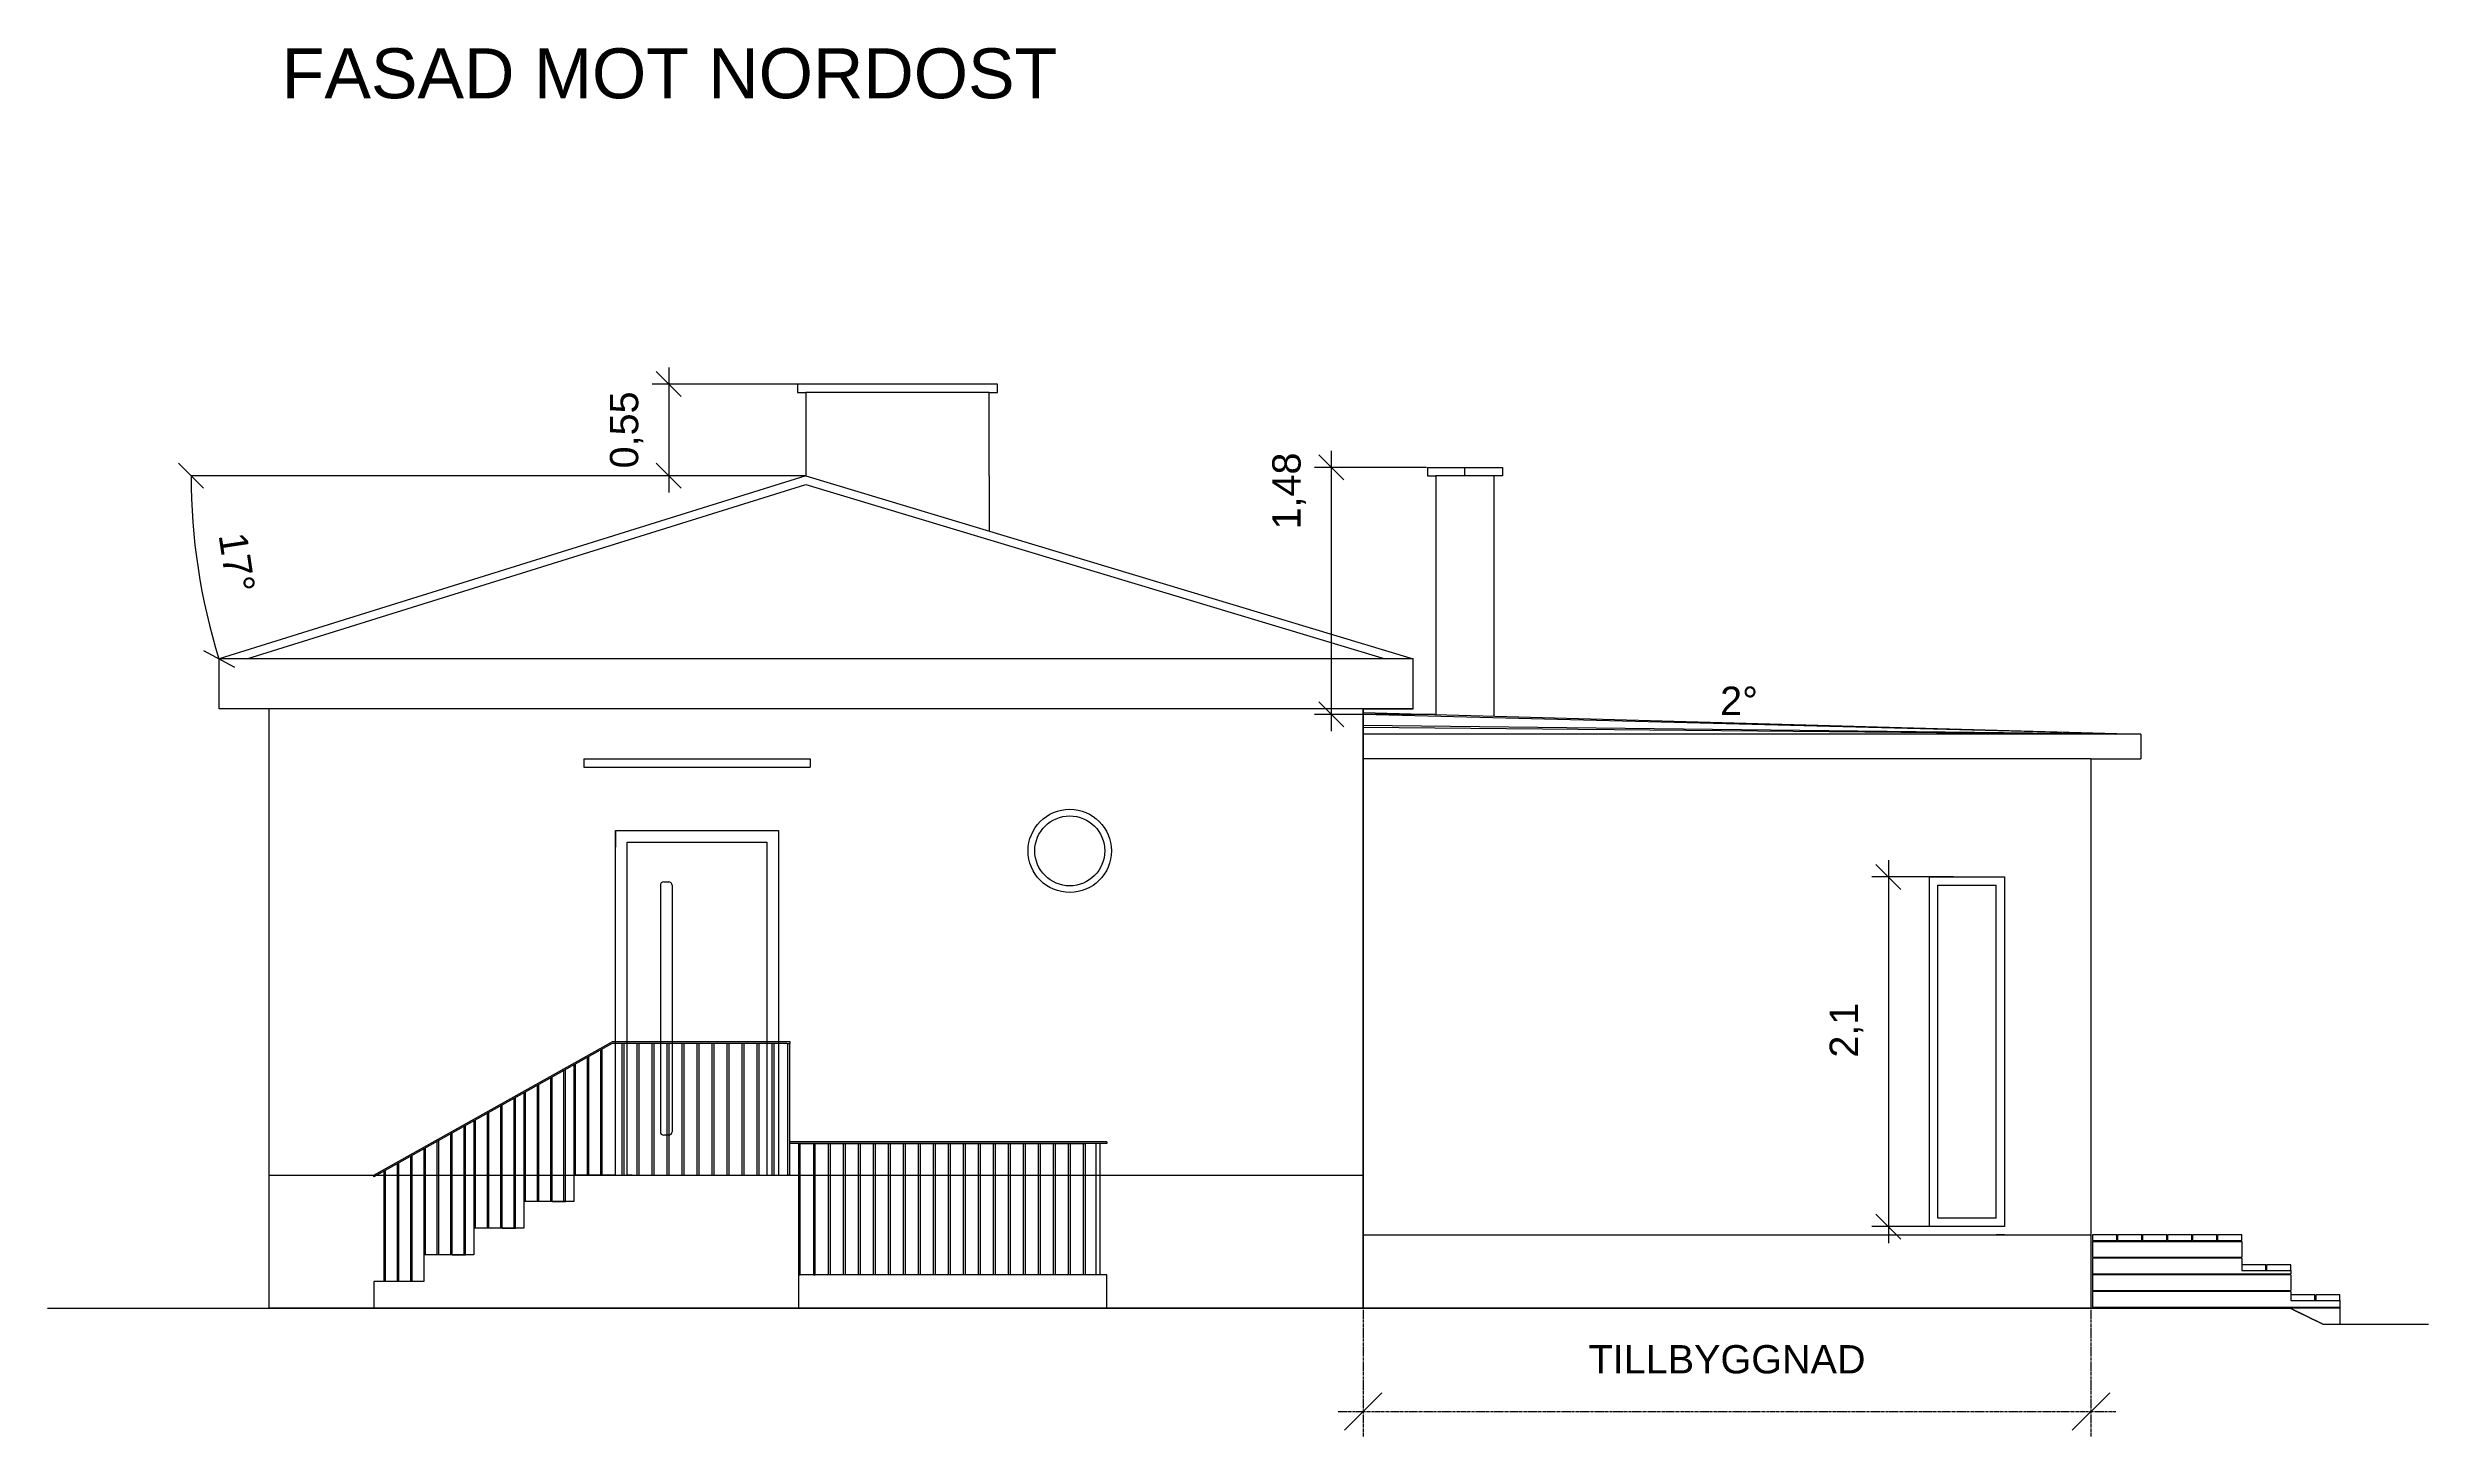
# Model space of a CAD drawing. Header units: millimetres. Extents: x -50011 to 90899, y -58634 to 500399.
# Drawn here: x -48394 to -34099, y 17910 to 26251 of the extents above; entities that cross this region are included whole.
import ezdxf

# ---------------------------------------------------------------- set-up
doc = ezdxf.new("R2010")
doc.units = ezdxf.units.MM
for name, pattern in [('ACAD_ISO02W100', [15, 12, -3]), ('ACAD_ISO04W100', [30, 24, -3, 0, -3]), ('CENTER2', [28.575, 19.05, -3.175, 3.175, -3.175])]:
    doc.linetypes.add(name, pattern=pattern)
doc.layers.get('0').update_dxf_attribs({"color": 1})
for name, color, linetype in [('Angivelser', 7, 'Continuous'), ('Fönster', 1, 'Continuous'), ('Förtydligande', 8, 'CENTER2'), ('Grundritningar', 1, 'Continuous'), ('Mått', 4, 'Continuous'), ('Rörelsefogar', 1, 'CENTER2')]:
    doc.layers.add(name, color=color, linetype=linetype)
doc.styles.get("Standard").update_dxf_attribs({"font": 'Arial.ttf', "height": 170})
doc.dimstyles.new('Egen dimension', dxfattribs={"dimscale": 10, "dimtxt": 2.5, "dimasz": 15, "dimexe": 10, "dimexo": 0.625, "dimgap": 15, "dimtad": 1, "dimlfac": 0.001, "dimtxsty": 'Standard', "dimblk": 'OBLIQUE', "dimblk1": 'OBLIQUE', "dimblk2": 'OBLIQUE', "dimcen": 20, "dimdle": 10, "dimadec": 0, "dimazin": 0, "dimtfac": 1, "dimtmove": 0, "dimatfit": 3, "dimldrblk": 'OPEN90', "dimfxl": 1, "dimarcsym": 0})
doc.dimstyles.new('ISO-25', dxfattribs={"dimscale": 10, "dimtxt": 2.5, "dimasz": 15, "dimexe": 10, "dimexo": 0.625, "dimgap": 15, "dimtad": 1, "dimlfac": 0.001, "dimtxsty": 'Standard', "dimblk": 'OBLIQUE', "dimblk1": 'OBLIQUE', "dimblk2": 'OBLIQUE', "dimcen": 20, "dimdle": 10, "dimadec": 0, "dimazin": 0, "dimtfac": 1, "dimtmove": 0, "dimatfit": 3, "dimldrblk": 'OPEN90', "dimfxl": 1, "dimarcsym": 0})

# ---------------------------------------------------------------- blocks, each defined once
blk = doc.blocks.new('_Oblique')
at = {"color": 0, "linetype": 'ByBlock', "lineweight": -2}
blk.add_line((-0.5, -0.5), (0.5, 0.5), dxfattribs=at)
blk = doc.blocks.new('*D29')
at = {"layer": 'Defpoints', "color": 0, "ltscale": 10, "transparency": 16777216}
for p in [(-47533, 23680), (-43841, 23680), (-43841, 23680), (-47514, 23308), (-47365, 22580)]:
    blk.add_point(p, dxfattribs=at)
at = {"layer": 'Mått', "color": 0, "lineweight": -2, "ltscale": 10, "transparency": 16777216}
blk.add_arc((-43841, 23680), 3692, 180, 197.3318, dxfattribs=at)
at = {"layer": 'Mått', "color": 0, "lineweight": -2, "ltscale": 10, "transparency": 16777216, "xscale": 150, "yscale": 150, "zscale": 150}
for p, rotation in [((-47533, 23680), 89.99999999999994), ((-47365, 22580), 287.3317977329669)]:
    blk.add_blockref('_Oblique', p, dxfattribs=dict(at, rotation=rotation))
at = {"layer": 'Mått', "color": 0, "ltscale": 10, "transparency": 16777216, "insert": (-47257, 23159), "char_height": 170, "attachment_point": 5, "rotation": 278.6659}
blk.add_mtext('17°', dxfattribs=at)
blk = doc.blocks.new('_Open90')
at = {"color": 0, "linetype": 'ByBlock', "lineweight": -2}
for p, q in [((0, 0), (-1, 0)), ((-0.5, 0.5), (0, 0)), ((0, 0), (-0.5, -0.5))]:
    blk.add_line(p, q, dxfattribs=at)
blk = doc.blocks.new('*D36')
at = {"layer": 'Defpoints', "color": 0, "ltscale": 20, "transparency": 16777216}
for p in [(-40109, 23730), (-40687, 22246), (-40059, 22246)]:
    blk.add_point(p, dxfattribs=at)
at = {"layer": 'Mått', "color": 0, "lineweight": -2, "ltscale": 20, "transparency": 16777216}
for p, q in [((-40687, 23830), (-40687, 22146)), ((-40115, 23730), (-40787, 23730)), ((-40065, 22246), (-40787, 22246))]:
    blk.add_line(p, q, dxfattribs=at)
at = {"layer": 'Mått', "color": 0, "lineweight": -2, "ltscale": 20, "transparency": 16777216, "xscale": 150, "yscale": 150, "zscale": 150}
for p, rotation in [((-40687, 23730), 90), ((-40687, 22246), 270)]:
    blk.add_blockref('_Oblique', p, dxfattribs=dict(at, rotation=rotation))
at = {"layer": 'Mått', "color": 0, "ltscale": 20, "transparency": 16777216, "insert": (-40940, 23588), "char_height": 170, "attachment_point": 5, "rotation": 90}
blk.add_mtext('1,48', dxfattribs=at)
blk = doc.blocks.new('*D37')
at = {"layer": 'Defpoints', "color": 0, "transparency": 16777216}
for p in [(-43841, 24230), (-44665, 23680), (-43841, 23680)]:
    blk.add_point(p, dxfattribs=at)
at = {"layer": 'Mått', "color": 0, "lineweight": -2, "transparency": 16777216}
for p, q in [((-44665, 24330), (-44665, 23580)), ((-43847, 24230), (-44765, 24230)), ((-43847, 23680), (-44765, 23680))]:
    blk.add_line(p, q, dxfattribs=at)
at = {"layer": 'Mått', "color": 0, "lineweight": -2, "transparency": 16777216, "xscale": 150, "yscale": 150, "zscale": 150}
for p, rotation in [((-44665, 24230), 90), ((-44665, 23680), 270)]:
    blk.add_blockref('_Oblique', p, dxfattribs=dict(at, rotation=rotation))
at = {"layer": 'Mått', "color": 0, "transparency": 16777216, "insert": (-44917, 23955), "char_height": 170, "attachment_point": 5, "rotation": 90}
blk.add_mtext('0,55', dxfattribs=at)
blk = doc.blocks.new('*D53')
at = {"layer": 'Defpoints', "color": 0, "transparency": 16777216}
for p in [(-36945, 21270), (-37341, 19170), (-36945, 19170)]:
    blk.add_point(p, dxfattribs=at)
at = {"layer": 'Mått', "color": 0, "lineweight": -2, "transparency": 16777216}
for p, q in [((-37341, 21370), (-37341, 19070)), ((-36951, 21270), (-37441, 21270)), ((-36951, 19170), (-37441, 19170))]:
    blk.add_line(p, q, dxfattribs=at)
at = {"layer": 'Mått', "color": 0, "lineweight": -2, "transparency": 16777216, "xscale": 150, "yscale": 150, "zscale": 150}
for p, rotation in [((-37341, 21270), 90), ((-37341, 19170), 270)]:
    blk.add_blockref('_Oblique', p, dxfattribs=dict(at, rotation=rotation))
at = {"layer": 'Mått', "color": 0, "transparency": 16777216, "insert": (-37593, 20350), "char_height": 170, "attachment_point": 5, "rotation": 90}
blk.add_mtext('2,1', dxfattribs=at)
blk = doc.blocks.new('*D123')
at = {"layer": 'Defpoints', "color": 0, "transparency": 16777216}
for p in [(-40495, 18680), (-36125, 18680), (-36125, 18060)]:
    blk.add_point(p, dxfattribs=at)
at = {"layer": 'Förtydligande', "color": 0, "lineweight": -2, "transparency": 16777216}
for p, q in [((-40495, 18670), (-40495, 17910)), ((-36125, 18670), (-36125, 17910)), ((-40645, 18060), (-35975, 18060))]:
    blk.add_line(p, q, dxfattribs=at)
at = {"layer": 'Förtydligande', "color": 0, "lineweight": -2, "transparency": 16777216, "xscale": 225, "yscale": 225, "zscale": 225, "rotation": 180}
blk.add_blockref('_Oblique', (-40495, 18060), dxfattribs=at)
at = {"layer": 'Förtydligande', "color": 0, "lineweight": -2, "transparency": 16777216, "xscale": 225, "yscale": 225, "zscale": 225}
blk.add_blockref('_Oblique', (-36125, 18060), dxfattribs=at)
at = {"layer": 'Förtydligande', "color": 0, "transparency": 16777216, "insert": (-38310, 18372), "char_height": 170, "attachment_point": 5}
blk.add_mtext('TILLBYGGNAD', dxfattribs=at)

msp = doc.modelspace()

# ---------------------------------------------------------------- linework, layer by layer
at = {"layer": 'Fönster'}
for p, q in [((-37045.013, 19219.864), (-37045.013, 21219.864)), ((-37045.013, 21219.864), (-36695.013, 21219.864)), ((-36945.013, 21269.864), (-36645.013, 21269.864)), ((-36695.013, 19219.864), (-36695.013, 21219.864)), ((-36645.013, 21269.864), (-36645.013, 19169.864)), ((-36695.013, 19219.864), (-37045.013, 19219.864)), ((-36645.013, 19169.864), (-36945.013, 19169.864)), ((-36945.013, 19119.864), (-36895.013, 19119.864)), ((-36645.013, 19119.864), (-36695.013, 19119.864))]:
    msp.add_line(p, q, dxfattribs=at)
for radius in [250, 210]:
    msp.add_circle((-42256.762, 21426.585), radius, dxfattribs=at)
at = {"layer": 'Förtydligande', "linetype": 'ACAD_ISO04W100', "ltscale": 0.1}
for p, q in [((-48394.096, 18679.864), (-34928.501, 18679.864)), ((-34928.501, 18679.864), (-34732.941, 18584.864))]:
    msp.add_line(p, q, dxfattribs=at)
at = {"layer": 'Förtydligande', "ltscale": 100}
msp.add_line((-34732.941, 18584.864), (-34098.924, 18584.864), dxfattribs=at)
at = {"layer": 'Grundritningar'}
for p, q in [((-42690.517, 24229.768), (-43890.517, 24229.768)), ((-43890.517, 24229.768), (-43890.517, 24179.768)), ((-43890.517, 24179.768), (-43840.517, 24179.768)), ((-42740.517, 24179.768), (-43840.517, 24179.768)), ((-43840.517, 24179.768), (-43840.517, 23679.768)), ((-42740.517, 23679.768), (-42740.517, 24179.768)), ((-42740.517, 24179.768), (-42690.517, 24179.768)), ((-42690.517, 24179.768), (-42690.517, 24229.768)), ((-43840.517, 23679.768), (-47365.013, 22579.864)), ((-47197.641, 22579.864), (-43840.921, 23627.268)), ((-43840.921, 23627.268), (-40362.385, 22579.864)), ((-43840.517, 23679.768), (-40195.013, 22579.864)), ((-42740.517, 23679.768), (-42740.517, 23347.881)), ((-40108.536, 23729.768), (-39658.536, 23729.768)), ((-40108.536, 23729.768), (-40108.536, 23679.768)), ((-40108.536, 23679.768), (-40058.536, 23679.768)), ((-39708.536, 23679.768), (-40058.536, 23679.768)), ((-40058.536, 23679.768), (-40058.536, 22245.997)), ((-39883.536, 23679.768), (-39883.536, 23729.768)), ((-39708.536, 22236.254), (-39708.536, 23679.768)), ((-39658.536, 23679.768), (-39708.536, 23679.768)), ((-39658.536, 23729.768), (-39658.536, 23679.768)), ((-40058.536, 23446.309), (-40058.536, 22513.301)), ((-39708.536, 22479.768), (-39708.536, 23446.309)), ((-47365.013, 22279.864), (-47365.013, 22579.864)), ((-40195.013, 22579.864), (-47365.013, 22579.864)), ((-40195.013, 22279.864), (-40195.013, 22579.864)), ((-47065.013, 22279.864), (-47365.013, 22279.864)), ((-40195.013, 22279.864), (-47065.013, 22279.864)), ((-47065.013, 22279.864), (-47065.013, 19479.864)), ((-40495.013, 22279.864), (-40195.013, 22279.864)), ((-40495.013, 22149.864), (-40495.013, 22169.864)), ((-40495.013, 21379.864), (-40495.013, 22149.864)), ((-45175.013, 21979.864), (-45175.013, 21929.864)), ((-45175.013, 21979.864), (-43815.013, 21979.864)), ((-45175.013, 21929.864), (-43815.013, 21929.864)), ((-43815.013, 21979.864), (-43815.013, 21929.864)), ((-36125.013, 21979.864), (-36125.013, 19479.864)), ((-44985.013, 19479.864), (-44985.013, 21549.864)), ((-44985.013, 21549.864), (-44005.013, 21549.864)), ((-44985.013, 21549.864), (-44495.013, 21549.864)), ((-44985.013, 21549.864), (-44985.013, 21449.864)), ((-44915.013, 21449.864), (-44915.013, 21479.864)), ((-44915.013, 19479.864), (-44915.013, 21479.864)), ((-44915.013, 21479.864), (-44075.013, 21479.864)), ((-44915.013, 21479.864), (-44715.013, 21479.864)), ((-44075.013, 21479.864), (-44075.013, 19479.864)), ((-44005.013, 21549.864), (-44005.013, 19479.864)), ((-40495.013, 19379.864), (-40495.013, 21379.864)), ((-44715.013, 21219.864), (-44715.013, 19739.864)), ((-44695.013, 21239.864), (-44665.013, 21239.864)), ((-44645.013, 21219.864), (-44645.013, 19739.864)), ((-46435.013, 19479.864), (-45009.152, 20277.319)), ((-45009.152, 20267.319), (-46435.013, 19469.864)), ((-45155.013, 20185.742), (-45155.013, 19479.864)), ((-45145.013, 19479.864), (-45145.013, 20191.335)), ((-45075.013, 20230.484), (-45075.013, 19479.864)), ((-45065.013, 19479.864), (-45065.013, 20236.077)), ((-44985.013, 20279.864), (-44999.39, 20279.864)), ((-43954.539, 20269.864), (-44999.39, 20269.864)), ((-43954.539, 20279.864), (-44989.835, 20279.864)), ((-44944.082, 19479.864), (-44944.082, 20269.864)), ((-44934.082, 20269.864), (-44934.082, 19479.864)), ((-44854.082, 19479.864), (-44854.082, 20269.864)), ((-44844.082, 20269.864), (-44844.082, 19479.864)), ((-44764.082, 19479.864), (-44764.082, 20269.864)), ((-44754.082, 20269.864), (-44754.082, 19479.864)), ((-44674.082, 19479.864), (-44674.082, 20269.864)), ((-44664.082, 20269.864), (-44664.082, 19479.864)), ((-44584.082, 19479.864), (-44584.082, 20269.864)), ((-44574.082, 20269.864), (-44574.082, 19479.864)), ((-44494.082, 19479.864), (-44494.082, 20269.864)), ((-44484.082, 20269.864), (-44484.082, 19479.864)), ((-44404.082, 19479.864), (-44404.082, 20269.864)), ((-44394.082, 20269.864), (-44394.082, 19479.864)), ((-44314.082, 19479.864), (-44314.082, 20269.864)), ((-44304.082, 20269.864), (-44304.082, 19479.864)), ((-44224.082, 19479.864), (-44224.082, 20269.864)), ((-44214.082, 20269.864), (-44214.082, 19479.864)), ((-44134.082, 19479.864), (-44134.082, 20269.864)), ((-44124.082, 20269.864), (-44124.082, 19479.864)), ((-44044.082, 19479.864), (-44044.082, 20269.864)), ((-44034.082, 20269.864), (-44034.082, 19479.864)), ((-43934.539, 20279.864), (-43954.539, 20279.864)), ((-43954.539, 20269.864), (-43944.539, 20269.864)), ((-43949.539, 19479.864), (-43949.539, 20269.864)), ((-43944.539, 20269.864), (-43934.539, 20269.864)), ((-43944.539, 20269.864), (-43939.539, 20269.864)), ((-43939.539, 20269.864), (-43939.539, 19479.864)), ((-43934.539, 20269.864), (-43934.539, 20279.864)), ((-45455.013, 20017.958), (-45455.013, 19319.864)), ((-45445.013, 19319.864), (-45445.013, 20023.551)), ((-45375.013, 20062.7), (-45375.013, 19319.864)), ((-45365.013, 19319.864), (-45365.013, 20068.293)), ((-45295.013, 19319.864), (-45295.013, 20107.443)), ((-45285.013, 19319.864), (-45285.013, 20113.036)), ((-45235.013, 20141), (-45235.013, 19479.864)), ((-45225.013, 19479.864), (-45225.013, 20146.592)), ((-45675.013, 19894.916), (-45675.013, 19159.864)), ((-45665.013, 19159.864), (-45665.013, 19900.509)), ((-45595.013, 19939.659), (-45595.013, 19159.864)), ((-45585.013, 19159.864), (-45585.013, 19945.252)), ((-45535.013, 19973.216), (-45535.013, 19319.864)), ((-45525.013, 19319.864), (-45525.013, 19978.808)), ((-45965.013, 18999.864), (-45965.013, 19732.725)), ((-45895.013, 19771.875), (-45895.013, 18999.864)), ((-45885.013, 18999.864), (-45885.013, 19777.468)), ((-45835.013, 19805.432), (-45835.013, 19159.864)), ((-45825.013, 19159.864), (-45825.013, 19811.024)), ((-45755.013, 19850.174), (-45755.013, 19159.864)), ((-45745.013, 19159.864), (-45745.013, 19855.767)), ((-46215.022, 19592.9), (-46215.022, 18839.864)), ((-46205.022, 18839.864), (-46205.022, 19598.493)), ((-46135.013, 19637.648), (-46135.013, 18999.864)), ((-46125.013, 18999.864), (-46125.013, 19643.24)), ((-46055.013, 18999.864), (-46055.013, 19682.39)), ((-46045.013, 18999.864), (-46045.013, 19687.983)), ((-45975.013, 19727.132), (-45975.013, 18999.864)), ((-44665.013, 19719.864), (-44695.013, 19719.864)), ((-42035.013, 19679.864), (-43939.539, 19679.864)), ((-42035.013, 19669.864), (-43939.539, 19669.864)), ((-43885.013, 19669.864), (-43885.013, 18879.864)), ((-43875.013, 19669.864), (-43885.013, 19669.864)), ((-43875.013, 18879.864), (-43875.013, 19669.864)), ((-43875.013, 19669.864), (-43785.013, 19669.864)), ((-43795.013, 19669.864), (-43795.013, 18879.864)), ((-43785.013, 19669.864), (-43795.013, 19669.864)), ((-43785.013, 19669.864), (-43695.013, 19669.864)), ((-43785.013, 18879.864), (-43785.013, 19669.864)), ((-43705.013, 18879.864), (-43705.013, 19669.864)), ((-43695.013, 19669.864), (-43605.013, 19669.864)), ((-43695.013, 19669.864), (-43695.013, 18879.864)), ((-43615.013, 18879.864), (-43615.013, 19669.864)), ((-43605.013, 19669.864), (-43515.013, 19669.864)), ((-43605.013, 19669.864), (-43605.013, 18879.864)), ((-43525.013, 18879.864), (-43525.013, 19669.864)), ((-43515.013, 19669.864), (-43515.013, 18879.864)), ((-43515.013, 19669.864), (-43425.013, 19669.864)), ((-43435.013, 18879.864), (-43435.013, 19669.864)), ((-43425.013, 19669.864), (-43335.013, 19669.864)), ((-43425.013, 19669.864), (-43425.013, 18879.864)), ((-43345.013, 18879.864), (-43345.013, 19669.864)), ((-43335.013, 19669.864), (-43245.013, 19669.864)), ((-43335.013, 19669.864), (-43335.013, 18879.864)), ((-43255.013, 18879.864), (-43255.013, 19669.864)), ((-43245.013, 19669.864), (-43155.013, 19669.864)), ((-43245.013, 19669.864), (-43245.013, 18879.864)), ((-43165.013, 18879.864), (-43165.013, 19669.864)), ((-43155.013, 19669.864), (-43065.013, 19669.864)), ((-43155.013, 19669.864), (-43155.013, 18879.864)), ((-43075.013, 18879.864), (-43075.013, 19669.864)), ((-43065.013, 19669.864), (-42975.013, 19669.864)), ((-43065.013, 19669.864), (-43065.013, 18879.864)), ((-42985.013, 18879.864), (-42985.013, 19669.864)), ((-42975.013, 19669.864), (-42885.013, 19669.864)), ((-42975.013, 19669.864), (-42975.013, 18879.864)), ((-42895.013, 18879.864), (-42895.013, 19669.864)), ((-42885.013, 19669.864), (-42795.013, 19669.864)), ((-42885.013, 19669.864), (-42885.013, 18879.864)), ((-42805.013, 18879.864), (-42805.013, 19669.864)), ((-42795.013, 19669.864), (-42705.013, 19669.864)), ((-42795.013, 19669.864), (-42795.013, 18879.864)), ((-42715.013, 18879.864), (-42715.013, 19669.864)), ((-42705.013, 19669.864), (-42615.013, 19669.864)), ((-42705.013, 19669.864), (-42705.013, 18879.864)), ((-42625.013, 18879.864), (-42625.013, 19669.864)), ((-42615.013, 19669.864), (-42525.013, 19669.864)), ((-42615.013, 19669.864), (-42615.013, 18879.864)), ((-42535.013, 18879.864), (-42535.013, 19669.864)), ((-42525.013, 19669.864), (-42435.013, 19669.864)), ((-42525.013, 19669.864), (-42525.013, 18879.864)), ((-42445.013, 18879.864), (-42445.013, 19669.864)), ((-42435.013, 19669.864), (-42345.013, 19669.864)), ((-42435.013, 19669.864), (-42435.013, 18879.864)), ((-42355.013, 18879.864), (-42355.013, 19669.864)), ((-42345.013, 19669.864), (-42255.013, 19669.864)), ((-42345.013, 19669.864), (-42345.013, 18879.864)), ((-42265.013, 18879.864), (-42265.013, 19669.864)), ((-42255.013, 19669.864), (-42165.013, 19669.864)), ((-42255.013, 19669.864), (-42255.013, 18879.864)), ((-42175.013, 18879.864), (-42175.013, 19669.864)), ((-42165.013, 19669.864), (-42165.013, 18879.864)), ((-42100.013, 19669.864), (-42100.013, 18879.864)), ((-42075.013, 18879.864), (-42075.013, 19669.864)), ((-42035.013, 19679.864), (-42035.013, 19679.864)), ((-42035.013, 19679.864), (-42035.013, 19669.864)), ((-47065.013, 19479.864), (-47065.013, 18679.864)), ((-47065.013, 19479.864), (-40495.013, 19479.864)), ((-46435.013, 19469.864), (-46435.013, 19479.864)), ((-46375.022, 19503.416), (-46375.022, 18839.864)), ((-46365.022, 18839.864), (-46365.022, 19509.008)), ((-46295.022, 19548.158), (-46295.022, 18839.864)), ((-46285.022, 18839.864), (-46285.022, 19553.751)), ((-44985.013, 19479.864), (-45235.013, 19479.864)), ((-45235.013, 19479.864), (-45235.013, 19319.864)), ((-45034.082, 19479.864), (-45024.082, 19479.864)), ((-44985.013, 19479.864), (-44005.013, 19479.864)), ((-44985.013, 19479.864), (-44885.013, 19479.864)), ((-44885.013, 19479.864), (-44915.013, 19479.864)), ((-44005.013, 19479.864), (-43885.013, 19479.864)), ((-43939.539, 19479.864), (-43949.539, 19479.864)), ((-43885.013, 19479.864), (-43885.013, 18679.864)), ((-36125.013, 19479.864), (-36125.013, 18679.864)), ((-45235.013, 19319.864), (-45535.013, 19319.864)), ((-45535.013, 19319.864), (-45535.013, 19159.864)), ((-45365.013, 19319.864), (-45295.013, 19319.864)), ((-45295.013, 19319.864), (-45285.013, 19319.864)), ((-40495.013, 19379.864), (-40495.013, 18679.864)), ((-45535.013, 19159.864), (-45835.013, 19159.864)), ((-45835.013, 19159.864), (-45835.013, 18999.864)), ((-45665.013, 19159.864), (-45585.013, 19159.864)), ((-45835.013, 18999.864), (-46135.013, 18999.864)), ((-46135.013, 18999.864), (-46135.013, 18839.864)), ((-46045.013, 18999.864), (-46055.013, 18999.864)), ((-45975.013, 18999.864), (-46045.013, 18999.864)), ((-45965.013, 18999.864), (-45885.013, 18999.864)), ((-42035.013, 18879.864), (-43885.013, 18879.864)), ((-43885.013, 18879.864), (-43875.013, 18879.864)), ((-43795.013, 18879.864), (-43785.013, 18879.864)), ((-43695.013, 18879.864), (-43705.013, 18879.864)), ((-43605.013, 18879.864), (-43615.013, 18879.864)), ((-43515.013, 18879.864), (-43525.013, 18879.864)), ((-43425.013, 18879.864), (-43435.013, 18879.864)), ((-43335.013, 18879.864), (-43345.013, 18879.864)), ((-43245.013, 18879.864), (-43255.013, 18879.864)), ((-43155.013, 18879.864), (-43165.013, 18879.864)), ((-43065.013, 18879.864), (-43075.013, 18879.864)), ((-42975.013, 18879.864), (-42985.013, 18879.864)), ((-42885.013, 18879.864), (-42895.013, 18879.864)), ((-42795.013, 18879.864), (-42805.013, 18879.864)), ((-42705.013, 18879.864), (-42715.013, 18879.864)), ((-42615.013, 18879.864), (-42625.013, 18879.864)), ((-42525.013, 18879.864), (-42535.013, 18879.864)), ((-42435.013, 18879.864), (-42445.013, 18879.864)), ((-42345.013, 18879.864), (-42355.013, 18879.864)), ((-42255.013, 18879.864), (-42265.013, 18879.864)), ((-42165.013, 18879.864), (-42175.013, 18879.864)), ((-42035.013, 18879.864), (-42075.013, 18879.864)), ((-42035.013, 18679.864), (-42035.013, 18879.864)), ((-46135.013, 18839.864), (-46435.013, 18839.864)), ((-46435.013, 18839.864), (-46435.013, 18679.864)), ((-36125.013, 18679.864), (-47065.013, 18679.864)), ((-43885.013, 18679.864), (-42035.013, 18679.864)), ((-43885.013, 18679.864), (-42035.013, 18679.864)), ((-40495.013, 18679.864), (-40485.013, 18679.864)), ((-40495.013, 18679.864), (-40485.013, 18679.864)), ((-40495.013, 18679.864), (-40485.013, 18679.864))]:
    msp.add_line(p, q, dxfattribs=at)
at = {"layer": 'Grundritningar', "lineweight": 211, "ltscale": 0.1}
msp.add_line((-40495.013, 18679.864), (-40495.013, 22279.864), dxfattribs=at)
at = {"layer": 'Grundritningar', "ltscale": 100}
for p, q in [((-40495.013, 22128.147), (-40495.013, 22258.147)), ((-40495.013, 22258.147), (-35825.013, 22128.147)), ((-40495.013, 22258.147), (-40495.013, 22248.147)), ((-40495.013, 22248.147), (-35825.013, 22128.147)), ((-36125.013, 22129.864), (-40495.013, 22179.867)), ((-40495.013, 22179.867), (-40495.013, 22169.864)), ((-40495.013, 22169.864), (-35975.023, 22128.147)), ((-35825.013, 22128.147), (-40495.013, 22128.147)), ((-36125.013, 21979.864), (-40495.013, 21979.864)), ((-36125.013, 21979.864), (-35825.013, 21979.864)), ((-37095.013, 19169.864), (-37095.013, 21269.864)), ((-37095.013, 21269.864), (-36645.013, 21269.864)), ((-37095.013, 21269.864), (-37045.013, 21269.864)), ((-36645.013, 19169.864), (-37095.013, 19169.864)), ((-40495.013, 19119.864), (-36125.013, 19119.864)), ((-36115.013, 19119.864), (-36115.013, 19085.864)), ((-35970.013, 19119.864), (-36115.013, 19119.864)), ((-36115.013, 19085.864), (-35970.013, 19085.864)), ((-36115.013, 19080.864), (-36115.013, 18985.864)), ((-36115.013, 19080.864), (-35220.014, 19080.864)), ((-35970.013, 19085.864), (-35970.013, 19119.864)), ((-35965.013, 19119.864), (-35965.013, 19085.864)), ((-35820.013, 19119.864), (-35965.013, 19119.864)), ((-35965.013, 19085.864), (-35820.013, 19085.864)), ((-35820.013, 19085.864), (-35820.013, 19119.864)), ((-35815.014, 19119.864), (-35815.014, 19085.864)), ((-35670.014, 19119.864), (-35815.014, 19119.864)), ((-35815.014, 19085.864), (-35670.014, 19085.864)), ((-35670.014, 19085.864), (-35670.014, 19119.864)), ((-35665.014, 19119.864), (-35665.014, 19085.864)), ((-35520.014, 19119.864), (-35665.014, 19119.864)), ((-35665.014, 19085.864), (-35520.014, 19085.864)), ((-35520.014, 19085.864), (-35520.014, 19119.864)), ((-35515.014, 19119.864), (-35515.014, 19085.864)), ((-35370.014, 19119.864), (-35515.014, 19119.864)), ((-35515.014, 19085.864), (-35370.014, 19085.864)), ((-35370.014, 19085.864), (-35370.014, 19119.864)), ((-35370.014, 19085.864), (-35365.014, 19085.864)), ((-35365.014, 19119.864), (-35365.014, 19085.864)), ((-35220.014, 19119.864), (-35365.014, 19119.864)), ((-35365.014, 19085.864), (-35220.014, 19085.864)), ((-35220.014, 19085.864), (-35220.014, 19119.864)), ((-35220.014, 19080.864), (-35220.014, 18985.864)), ((-36115.013, 18985.864), (-35220.014, 18985.864)), ((-35220.014, 18980.864), (-36115.013, 18980.864)), ((-36115.013, 18980.864), (-36115.013, 18885.864)), ((-36115.013, 18940.864), (-36115.013, 18935.864)), ((-36115.013, 18935.864), (-36115.013, 18790.864)), ((-36115.013, 18885.864), (-34925.014, 18885.864)), ((-34925.014, 18880.864), (-36115.013, 18880.864)), ((-36115.013, 18880.864), (-36115.013, 18785.864)), ((-35220.014, 18980.864), (-35220.014, 18939.864)), ((-35220.014, 18939.864), (-35220.014, 18905.864)), ((-35075.014, 18939.864), (-35220.014, 18939.864)), ((-35220.014, 18905.864), (-35075.014, 18905.864)), ((-35075.014, 18905.864), (-35075.014, 18939.864)), ((-35075.014, 18905.864), (-35070.014, 18905.864)), ((-35070.014, 18939.864), (-35070.014, 18905.864)), ((-34925.014, 18939.864), (-35070.014, 18939.864)), ((-35070.014, 18905.864), (-34925.014, 18905.864)), ((-34925.014, 18905.864), (-34925.014, 18939.864)), ((-34925.014, 18905.864), (-34925.014, 18885.864)), ((-34925.014, 18880.864), (-34925.014, 18785.864)), ((-36115.013, 18790.864), (-36115.013, 18785.864)), ((-36115.013, 18785.864), (-34925.014, 18785.864)), ((-34925.014, 18780.864), (-36115.013, 18780.864)), ((-36115.013, 18780.864), (-36115.013, 18685.864)), ((-34925.014, 18780.864), (-34925.015, 18759.864)), ((-34925.015, 18759.864), (-34925.015, 18725.864)), ((-34780.015, 18759.864), (-34925.015, 18759.864)), ((-34780.015, 18725.864), (-34780.015, 18759.864)), ((-34775.015, 18759.865), (-34775.015, 18725.865)), ((-34630.015, 18759.865), (-34775.015, 18759.865)), ((-34630.015, 18725.865), (-34630.015, 18759.865)), ((-47065.013, 18679.864), (-40485.013, 18679.864)), ((-40474.087, 18679.864), (-36125.013, 18679.864)), ((-36115.013, 18685.864), (-34630.015, 18685.864)), ((-34732.941, 18584.864), (-34928.501, 18679.864)), ((-34630.015, 18679.864), (-34928.501, 18679.864)), ((-34925.015, 18725.864), (-34780.015, 18725.864)), ((-34780.015, 18725.864), (-34775.015, 18725.864)), ((-34775.015, 18725.865), (-34630.015, 18725.865)), ((-34732.941, 18584.864), (-34630.015, 18584.864)), ((-34630.015, 18725.865), (-34630.015, 18679.864)), ((-34630.015, 18690.864), (-34630.015, 18685.864)), ((-34630.015, 18679.864), (-34630.015, 18584.864))]:
    msp.add_line(p, q, dxfattribs=at)
at = {"layer": 'Grundritningar', "linetype": 'ACAD_ISO02W100', "ltscale": 100}
for p, q in [((-36125.013, 22129.864), (-35975.023, 22128.147)), ((-35825.013, 22128.147), (-35825.013, 21979.864)), ((-36125.013, 21979.864), (-35975.023, 21979.864))]:
    msp.add_line(p, q, dxfattribs=at)
at = {"layer": 'Grundritningar'}
for centre, start, end in [((-44695.013, 21219.864), 90, 180), ((-44665.013, 21219.864), 0, 90), ((-44999.39, 20259.864), 90, 119.2174081), ((-44999.39, 20249.864), 90, 119.2174081), ((-44695.013, 19739.864), 180, 270), ((-44665.013, 19739.864), 270, 0)]:
    msp.add_arc(centre, 20, start, end, dxfattribs=at)
at = {"layer": 'Mått', "ltscale": 10}
msp.add_line((-43840.517, 23679.768), (-47532.652, 23679.768), dxfattribs=at)
at = {"layer": 'Rörelsefogar', "lineweight": 211, "ltscale": 0.1}
msp.add_line((-40495.013, 22279.864), (-40495.013, 18679.864), dxfattribs=at)

# ---------------------------------------------------------------- texts
at = {"layer": 'Angivelser'}
msp.add_text('FASAD MOT NORDOST', height=300, dxfattribs=at).set_placement((-46988.151, 25946.832))
at = {"layer": 'Mått', "ltscale": 100}
msp.add_text('2°', height=170, dxfattribs=at).set_placement((-38351.5, 22243.279))

# ---------------------------------------------------------------- dimensions: what is measured, and where the dimension line sits
at = {"layer": 'Förtydligande'}
dim = msp.add_linear_dim(base=(-36125.013, 18059.864), p1=(-40495.013, 18679.864), p2=(-36125.013, 18679.864), text='TILLBYGGNAD', dimstyle='Egen dimension', override={"dimscale": 15}, dxfattribs=at)
dim.commit()
dim.dimension.update_dxf_attribs({"geometry": '*D123', "text_midpoint": (-38310.013, 18371.835)})
at = {"layer": 'Mått'}
for base, p1, p2, angle, dimstyle, picture, middle in [((-44664.93, 23679.768), (-43840.517, 24229.768), (-43840.517, 23679.768), 270, 'ISO-25', '*D37', (-44664.93, 23954.768)), ((-37340.944, 19169.864), (-36945.013, 21269.864), (-36945.013, 19169.864), 90, 'Egen dimension', '*D53', (-37340.944, 20349.864))]:
    dim = msp.add_linear_dim(base=base, p1=p1, p2=p2, angle=angle, dimstyle=dimstyle, dxfattribs=at)
    dim.commit()
    dim.dimension.update_dxf_attribs({"geometry": picture, "text_midpoint": middle, "dimtype": 160})
at = {"layer": 'Mått', "ltscale": 10}
dim = msp.add_angular_dim_2l(base=(-47513.899, 23308.112), line1=((-43840.517, 23679.768), (-47532.652, 23679.768)), line2=((-43840.517, 23679.768), (-47365.013, 22579.864)), dimstyle='ISO-25', dxfattribs=at)
dim.commit()
dim.dimension.update_dxf_attribs({"geometry": '*D29', "text_midpoint": (-47257.382, 23158.995)})
at = {"layer": 'Mått', "ltscale": 20}
dim = msp.add_linear_dim(base=(-40687.415, 22245.997), p1=(-40108.536, 23729.768), p2=(-40058.536, 22245.997), angle=270, dimstyle='ISO-25', dxfattribs=at)
dim.commit()
dim.dimension.update_dxf_attribs({"geometry": '*D36', "text_midpoint": (-40687.415, 23588.189), "dimtype": 160})

doc.saveas('drawing.dxf')
